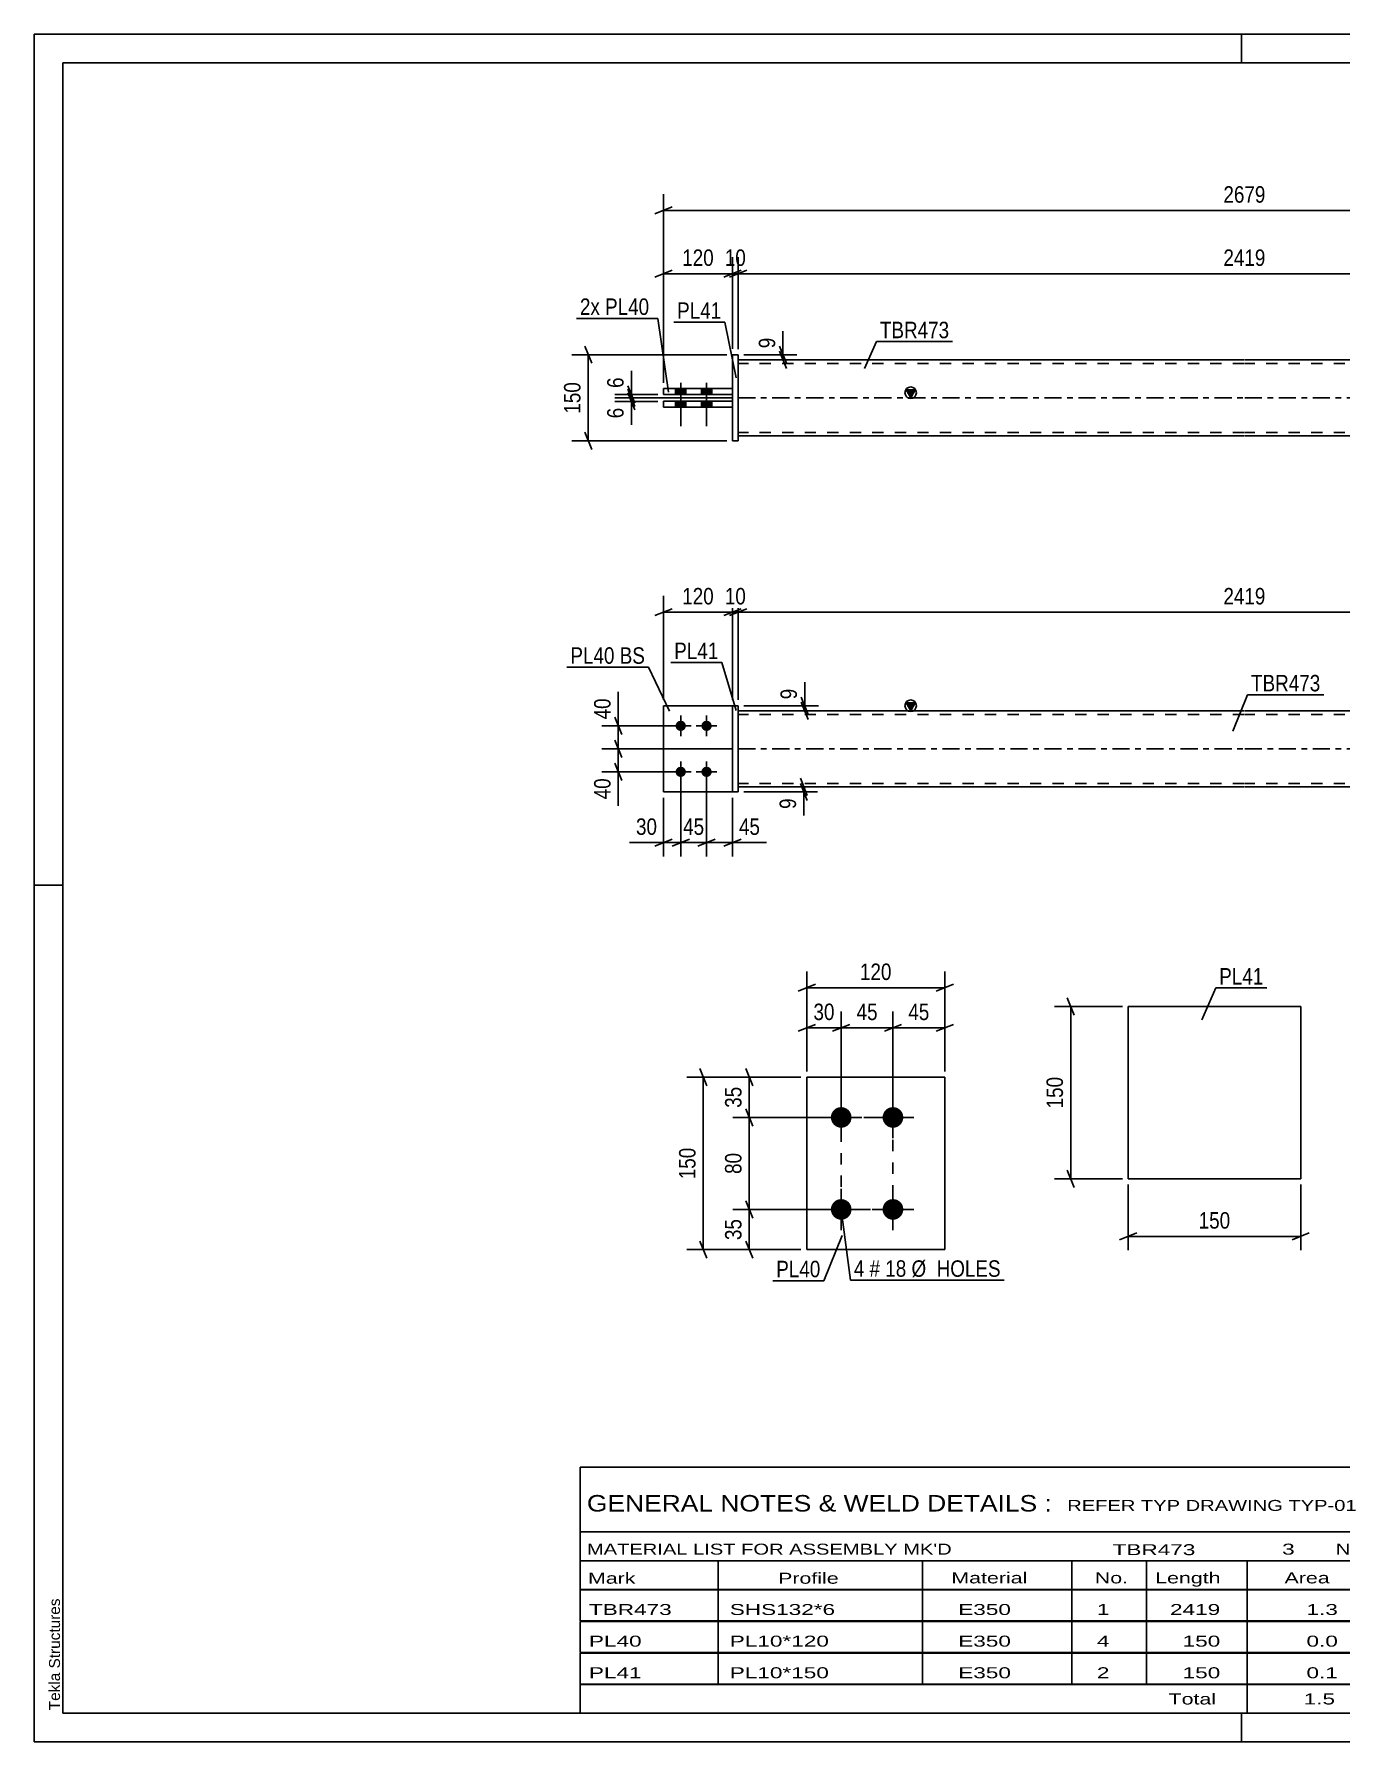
# Model space of a CAD drawing. Header units: millimetres. Extents: x 0 to 420, y 0 to 297.
# Drawn here: x 0 to 227.3, y 0 to 297 of the extents above; entities that cross this region are included whole.
import ezdxf

# ---------------------------------------------------------------- set-up
doc = ezdxf.new("R2010")
doc.units = ezdxf.units.MM
doc.linetypes.add('DXK_LINE_DOT2', pattern=[3.9198, 1.9599, -1.9599])
doc.linetypes.add('DXK_LINE_DOT3', pattern=[5.9187, 2.979, -0.9799, 0.9799, -0.9799])
doc.styles.add('Arial', font='ARIAL.TTF', dxfattribs={"height": 0.2})
doc.styles.add('Arial Narrow', font='ARIALN.TTF', dxfattribs={"height": 0.2})

# ---------------------------------------------------------------- blocks, each defined once
blk = doc.blocks.new('Unknown-582683699-1127')
at = {"color": 5, "linetype": 'Continuous'}
for p, q in [((420, 297), (0, 297)), ((0, 297), (0, 0)), ((0, 292), (0, 297)), ((210, 292), (210, 297)), ((415, 292), (5, 292)), ((5, 292), (5, 5)), ((5, 149), (0, 149)), ((0, 0), (0, 5)), ((5, 5), (415, 5)), ((210, 0), (210, 5)), ((0, 0), (420, 0))]:
    blk.add_line(p, q, dxfattribs=at)
at = {"color": 174, "linetype": 'Continuous', "style": 'Arial'}
blk.add_text('Tekla Structures', height=1.9102, rotation=90, dxfattribs=at).set_placement((4.5, 5.5))
blk = doc.blocks.new('Bolt-582683699-1424 - 1364')
at = {"linetype": 'Continuous'}
for points in [[(112.47, 175.8, -1), (112.47, 177.6, -1)], [(116.97, 175.8, -1), (116.97, 177.6, -1)], [(112.47, 167.8, -1), (112.47, 169.6, -1)], [(116.97, 167.8, -1), (116.97, 169.6, -1)]]:
    blk.add_hatch(color=1, dxfattribs=at).paths.add_polyline_path(points)
at = {"color": 1, "linetype": 'Continuous'}
for p, q in [((112.47, 174.9), (112.47, 178.5)), ((116.97, 174.9), (116.97, 178.5)), ((114.27, 176.7), (110.67, 176.7)), ((118.77, 176.7), (115.17, 176.7)), ((112.47, 166.9), (112.47, 170.5)), ((116.97, 166.9), (116.97, 170.5)), ((114.27, 168.7), (110.67, 168.7)), ((118.77, 168.7), (115.17, 168.7))]:
    blk.add_line(p, q, dxfattribs=at)
blk = doc.blocks.new('Part-582683699-1412 - 1364')
at = {"linetype": 'Continuous'}
blk.add_hatch(color=2, dxfattribs=at).paths.add_polyline_path([(152.47, 179.3), (151.67, 180.7), (153.27, 180.7)])
at = {"color": 2, "linetype": 'Continuous'}
for p, q in [((122.47, 179.3), (210.47, 179.3)), ((152.47, 179.3), (151.67, 180.7)), ((151.67, 180.7), (153.27, 180.7)), ((153.27, 180.7), (152.47, 179.3)), ((210.57, 179.3), (298.57, 179.3)), ((122.47, 166.1), (210.47, 166.1)), ((210.57, 166.1), (298.57, 166.1))]:
    blk.add_line(p, q, dxfattribs=at)
at = {"color": 7, "linetype": 'DXK_LINE_DOT2'}
for p, q in [((122.47, 166.1), (122.47, 179.3)), ((210.47, 178.7), (122.47, 178.7)), ((298.57, 178.7), (210.57, 178.7)), ((298.57, 166.1), (298.57, 179.3)), ((210.47, 166.7), (122.47, 166.7)), ((298.57, 166.7), (210.57, 166.7))]:
    blk.add_line(p, q, dxfattribs=at)
at = {"color": 7, "linetype": 'DXK_LINE_DOT3'}
for p, q in [((122.47, 172.7), (210.47, 172.7)), ((210.57, 172.7), (298.57, 172.7))]:
    blk.add_line(p, q, dxfattribs=at)
at = {"color": 2, "linetype": 'Continuous'}
blk.add_circle((152.47, 180.2), 1, dxfattribs=at)
blk = doc.blocks.new('Part-582683699-1440 - 1364')
at = {"color": 2, "linetype": 'Continuous'}
for p, q in [((122.47, 180.2), (121.47, 180.2)), ((121.47, 180.2), (121.47, 165.2)), ((122.47, 165.2), (122.47, 180.2)), ((122.47, 165.2), (121.47, 165.2))]:
    blk.add_line(p, q, dxfattribs=at)
blk = doc.blocks.new('Part-582683699-1445 - 1364')
at = {"color": 7, "linetype": 'DXK_LINE_DOT2'}
for p, q in [((121.47, 180.2), (109.47, 180.2)), ((109.47, 180.2), (109.47, 165.2)), ((121.47, 165.2), (121.47, 180.2)), ((109.47, 165.2), (121.47, 165.2))]:
    blk.add_line(p, q, dxfattribs=at)
blk = doc.blocks.new('Part-582683699-1450 - 1364')
at = {"color": 2, "linetype": 'Continuous'}
for p, q in [((121.47, 180.2), (109.47, 180.2)), ((109.47, 165.2), (109.47, 180.2)), ((121.47, 165.2), (109.47, 165.2))]:
    blk.add_line(p, q, dxfattribs=at)
at = {"color": 7, "linetype": 'DXK_LINE_DOT2'}
blk.add_line((121.47, 165.2), (121.47, 180.2), dxfattribs=at)
blk = doc.blocks.new('Bolt-582683699-1769 - 1765')
at = {"linetype": 'Continuous'}
for points in [[(111.57, 234.34), (113.37, 234.34), (113.37, 235.34), (111.57, 235.34)], [(111.57, 234.34), (113.37, 234.34), (113.37, 235.34), (111.57, 235.34)], [(116.07, 234.34), (117.87, 234.34), (117.87, 235.34), (116.07, 235.34)], [(116.07, 234.34), (117.87, 234.34), (117.87, 235.34), (116.07, 235.34)], [(111.57, 232.14), (113.37, 232.14), (113.37, 233.14), (111.57, 233.14)], [(111.57, 232.14), (113.37, 232.14), (113.37, 233.14), (111.57, 233.14)], [(116.07, 232.14), (117.87, 232.14), (117.87, 233.14), (116.07, 233.14)], [(116.07, 232.14), (117.87, 232.14), (117.87, 233.14), (116.07, 233.14)]]:
    blk.add_hatch(color=1, dxfattribs=at).paths.add_polyline_path(points)
at = {"color": 1, "linetype": 'Continuous'}
for p, q in [((111.57, 235.34), (111.57, 234.34)), ((111.57, 235.34), (111.57, 234.34)), ((112.47, 236.34), (112.47, 228.84)), ((112.47, 236.34), (112.47, 228.84)), ((113.37, 235.34), (113.37, 234.34)), ((113.37, 235.34), (113.37, 234.34)), ((116.07, 235.34), (116.07, 234.34)), ((116.07, 235.34), (116.07, 234.34)), ((116.97, 236.34), (116.97, 228.84)), ((116.97, 236.34), (116.97, 228.84)), ((117.87, 235.34), (117.87, 234.34)), ((117.87, 235.34), (117.87, 234.34)), ((111.57, 233.14), (111.57, 232.14)), ((111.57, 233.14), (111.57, 232.14)), ((113.37, 233.14), (113.37, 232.14)), ((113.37, 233.14), (113.37, 232.14)), ((116.07, 233.14), (116.07, 232.14)), ((116.07, 233.14), (116.07, 232.14)), ((117.87, 233.14), (117.87, 232.14)), ((117.87, 233.14), (117.87, 232.14))]:
    blk.add_line(p, q, dxfattribs=at)
blk = doc.blocks.new('Part-582683699-1771 - 1765')
at = {"color": 2, "linetype": 'Continuous'}
for p, q in [((122.47, 241.25), (121.47, 241.25)), ((121.47, 226.25), (121.47, 241.25)), ((122.47, 226.25), (122.47, 241.25)), ((122.47, 226.25), (121.47, 226.25))]:
    blk.add_line(p, q, dxfattribs=at)
blk = doc.blocks.new('Part-582683699-1776 - 1765')
at = {"color": 2, "linetype": 'Continuous'}
for p, q in [((109.47, 235.35), (121.47, 235.35)), ((109.47, 234.35), (109.47, 235.35)), ((121.47, 235.35), (121.47, 234.35)), ((121.47, 234.35), (109.47, 234.35))]:
    blk.add_line(p, q, dxfattribs=at)
blk = doc.blocks.new('Part-582683699-1781 - 1765')
at = {"color": 2, "linetype": 'Continuous'}
for p, q in [((109.47, 232.15), (109.47, 233.15)), ((109.47, 233.15), (121.47, 233.15)), ((121.47, 232.15), (109.47, 232.15)), ((121.47, 233.15), (121.47, 232.15))]:
    blk.add_line(p, q, dxfattribs=at)
blk = doc.blocks.new('Part-582683699-1811 - 1765')
at = {"linetype": 'Continuous'}
blk.add_hatch(color=2, dxfattribs=at).paths.add_polyline_path([(152.47, 233.74), (151.67, 235.14), (153.27, 235.14)])
at = {"color": 2, "linetype": 'Continuous'}
for p, q in [((122.47, 240.34), (210.47, 240.34)), ((210.57, 240.34), (298.57, 240.34)), ((152.47, 233.74), (151.67, 235.14)), ((151.67, 235.14), (153.27, 235.14)), ((153.27, 235.14), (152.47, 233.74)), ((122.47, 227.14), (210.47, 227.14)), ((210.57, 227.14), (298.57, 227.14))]:
    blk.add_line(p, q, dxfattribs=at)
at = {"color": 7, "linetype": 'DXK_LINE_DOT2'}
for p, q in [((122.47, 227.14), (122.47, 240.34)), ((210.47, 239.74), (122.47, 239.74)), ((298.57, 239.74), (210.57, 239.74)), ((298.57, 240.34), (298.57, 227.14)), ((210.47, 227.74), (122.47, 227.74)), ((298.57, 227.74), (210.57, 227.74))]:
    blk.add_line(p, q, dxfattribs=at)
at = {"color": 7, "linetype": 'DXK_LINE_DOT3'}
for p, q in [((122.47, 233.74), (210.47, 233.74)), ((210.57, 233.74), (298.57, 233.74))]:
    blk.add_line(p, q, dxfattribs=at)
at = {"color": 2, "linetype": 'Continuous'}
blk.add_circle((152.47, 234.64), 1, dxfattribs=at)
blk = doc.blocks.new('Bolt-582683699-2117 - 2049')
at = {"linetype": 'Continuous'}
for points in [[(140.39, 106.8, -1), (140.39, 110.4, -1)], [(149.39, 106.8, -1), (149.39, 110.4, -1)], [(140.39, 90.8, -1), (140.39, 94.4, -1)], [(149.39, 90.8, -1), (149.39, 94.4, -1)]]:
    blk.add_hatch(color=1, dxfattribs=at).paths.add_polyline_path(points)
at = {"color": 1, "linetype": 'Continuous'}
for p, q in [((140.39, 105), (140.39, 112.2)), ((149.39, 105), (149.39, 112.2)), ((143.99, 108.6), (136.79, 108.6)), ((152.99, 108.6), (145.79, 108.6)), ((140.39, 89), (140.39, 96.2)), ((149.39, 89), (149.39, 96.2)), ((143.99, 92.6), (136.79, 92.6)), ((152.99, 92.6), (145.79, 92.6))]:
    blk.add_line(p, q, dxfattribs=at)
blk = doc.blocks.new('Part-582683699-2056 - 2049')
at = {"color": 2, "linetype": 'Continuous'}
for p, q in [((158.39, 115.6), (134.39, 115.6)), ((134.39, 115.6), (134.39, 85.6)), ((158.39, 85.6), (158.39, 115.6)), ((134.39, 85.6), (158.39, 85.6))]:
    blk.add_line(p, q, dxfattribs=at)
blk = doc.blocks.new('Part-582683699-2258 - 2252')
at = {"color": 2, "linetype": 'Continuous'}
for p, q in [((190.31, 127.91), (190.31, 97.91)), ((190.31, 127.91), (220.31, 127.91)), ((220.31, 127.91), (220.31, 97.91)), ((190.31, 97.91), (220.31, 97.91))]:
    blk.add_line(p, q, dxfattribs=at)
blk = doc.blocks.new('Rectangle-582683699-2237 - 2049')
at = {"color": 1, "linetype": 'DXK_LINE_DOT2'}
blk.add_lwpolyline([(140.39, 108.6), (149.39, 108.6), (149.39, 92.59), (140.39, 92.59), (140.39, 108.6)], close=True, dxfattribs=at)
blk = doc.blocks.new('StraightDimension-582683699-1621 - 1364')
at = {"color": 7, "linetype": 'Continuous'}
for p, q in [((112.47, 167.7), (112.47, 153.99)), ((116.97, 167.7), (116.97, 153.99)), ((110.97, 155.79), (113.97, 156.99)), ((112.47, 156.39), (116.97, 156.39)), ((118.47, 156.99), (115.47, 155.79))]:
    blk.add_line(p, q, dxfattribs=at)
at = {"color": 0}
blk.add_wipeout([(117.15, 157.14), (117.15, 161.34), (112.29, 161.34), (112.29, 157.14)], dxfattribs=at)
at = {"color": 3, "style": 'Arial Narrow'}
blk.add_text('45', height=2.863, dxfattribs=at).set_placement((112.89, 157.74))
blk = doc.blocks.new('StraightDimension-582683699-1692 - 1364')
at = {"color": 7, "linetype": 'Continuous'}
for p, q in [((122.47, 181.2), (122.47, 199.32)), ((298.57, 181.2), (298.57, 199.32)), ((123.97, 197.07), (120.97, 195.87)), ((122.47, 196.47), (298.57, 196.47)), ((297.07, 195.87), (300.07, 197.07))]:
    blk.add_line(p, q, dxfattribs=at)
at = {"color": 0}
blk.add_wipeout([(214.78, 197.22), (214.78, 201.42), (206.27, 201.42), (206.27, 197.22)], dxfattribs=at)
at = {"color": 3, "style": 'Arial Narrow'}
blk.add_text('2419', height=2.863, dxfattribs=at).set_placement((206.87, 197.82))
blk = doc.blocks.new('StraightDimension-582683699-1628 - 1364')
at = {"color": 7, "linetype": 'Continuous'}
for p, q in [((112.47, 167.7), (112.47, 153.99)), ((109.47, 164.2), (109.47, 153.99)), ((107.97, 155.79), (110.97, 156.99)), ((109.47, 156.39), (112.47, 156.39)), ((113.97, 156.99), (110.97, 155.79))]:
    blk.add_line(p, q, dxfattribs=at)
at = {"color": 0}
blk.add_wipeout([(108.95, 157.14), (108.95, 161.34), (104.09, 161.34), (104.09, 157.14)], dxfattribs=at)
at = {"color": 7, "linetype": 'Continuous'}
blk.add_line((109.47, 156.39), (103.57, 156.39), dxfattribs=at)
blk.add_line((109.47, 156.39), (103.57, 156.39), dxfattribs=at)
at = {"color": 3, "style": 'Arial Narrow'}
blk.add_text('30', height=2.863, dxfattribs=at).set_placement((104.69, 157.74))
blk = doc.blocks.new('StraightDimension-582683699-1715 - 1364')
at = {"color": 7, "linetype": 'Continuous'}
for p, q in [((109.47, 181.2), (109.47, 199.32)), ((121.47, 181.2), (121.47, 199.32)), ((107.97, 195.87), (110.97, 197.07)), ((109.47, 196.47), (121.47, 196.47)), ((122.97, 197.07), (119.97, 195.87))]:
    blk.add_line(p, q, dxfattribs=at)
at = {"color": 0}
blk.add_wipeout([(118.81, 197.22), (118.81, 201.42), (112.13, 201.42), (112.13, 197.22)], dxfattribs=at)
at = {"color": 3, "style": 'Arial Narrow'}
blk.add_text('120', height=2.863, dxfattribs=at).set_placement((112.73, 197.82))
blk = doc.blocks.new('StraightDimension-582683699-1566 - 1364')
at = {"color": 7, "linetype": 'Continuous'}
for p, q in [((111.47, 176.7), (98.76, 176.7)), ((101.01, 178.2), (102.21, 175.2)), ((101.61, 172.7), (101.61, 176.7)), ((121.47, 172.7), (98.76, 172.7)), ((102.21, 171.2), (101.01, 174.2))]:
    blk.add_line(p, q, dxfattribs=at)
at = {"color": 0}
blk.add_wipeout([(100.86, 182.08), (96.66, 182.08), (96.66, 177.22), (100.86, 177.22)], dxfattribs=at)
at = {"color": 7, "linetype": 'Continuous'}
blk.add_line((101.61, 176.7), (101.61, 182.6), dxfattribs=at)
blk.add_line((101.61, 176.7), (101.61, 182.6), dxfattribs=at)
at = {"color": 3, "style": 'Arial Narrow'}
blk.add_text('40', height=2.863, rotation=90.0002, dxfattribs=at).set_placement((100.26, 177.82))
blk = doc.blocks.new('StraightDimension-582683699-1579 - 1364')
at = {"color": 7, "linetype": 'Continuous'}
for p, q in [((121.47, 172.7), (98.76, 172.7)), ((101.01, 174.2), (102.21, 171.2)), ((101.61, 168.7), (101.61, 172.7)), ((102.21, 167.2), (101.01, 170.2)), ((111.47, 168.7), (98.76, 168.7))]:
    blk.add_line(p, q, dxfattribs=at)
at = {"color": 0}
blk.add_wipeout([(100.86, 168.17), (96.66, 168.17), (96.66, 163.32), (100.86, 163.32)], dxfattribs=at)
at = {"color": 7, "linetype": 'Continuous'}
blk.add_line((101.61, 168.7), (101.61, 162.79), dxfattribs=at)
blk.add_line((101.61, 168.7), (101.61, 162.79), dxfattribs=at)
at = {"color": 3, "style": 'Arial Narrow'}
blk.add_text('40', height=2.863, rotation=90.0002, dxfattribs=at).set_placement((100.26, 163.92))
blk = doc.blocks.new('StraightDimension-582683699-1593 - 1364')
at = {"color": 7, "linetype": 'Continuous'}
for p, q in [((133.43, 181.7), (134.63, 178.7)), ((123.47, 180.2), (136.43, 180.2)), ((123.47, 179.3), (136.43, 179.3)), ((134.63, 177.8), (133.43, 180.8)), ((134.03, 179.3), (134.03, 180.2))]:
    blk.add_line(p, q, dxfattribs=at)
at = {"color": 0}
blk.add_wipeout([(133.28, 183.75), (129.08, 183.75), (129.08, 180.72), (133.28, 180.72)], dxfattribs=at)
at = {"color": 7, "linetype": 'Continuous'}
blk.add_line((134.03, 180.2), (134.03, 184.28), dxfattribs=at)
blk.add_line((134.03, 180.2), (134.03, 184.28), dxfattribs=at)
at = {"color": 3, "style": 'Arial Narrow'}
blk.add_text('9', height=2.86, rotation=90.0002, dxfattribs=at).set_placement((132.68, 181.32))
blk = doc.blocks.new('StraightDimension-582683699-1602 - 1364')
at = {"color": 7, "linetype": 'Continuous'}
for p, q in [((133.28, 167.6), (134.48, 164.6)), ((134.48, 163.7), (133.28, 166.7)), ((123.47, 166.1), (136.28, 166.1)), ((123.47, 165.2), (136.28, 165.2)), ((133.88, 165.2), (133.88, 166.1))]:
    blk.add_line(p, q, dxfattribs=at)
at = {"color": 0}
blk.add_wipeout([(133.13, 164.67), (128.93, 164.67), (128.93, 161.65), (133.13, 161.65)], dxfattribs=at)
at = {"color": 7, "linetype": 'Continuous'}
blk.add_line((133.88, 165.2), (133.88, 161.12), dxfattribs=at)
blk.add_line((133.88, 165.2), (133.88, 161.12), dxfattribs=at)
at = {"color": 3, "style": 'Arial Narrow'}
blk.add_text('9', height=2.86, rotation=90.0002, dxfattribs=at).set_placement((132.53, 162.25))
blk = doc.blocks.new('StraightDimension-582683699-1611 - 1364')
at = {"color": 7, "linetype": 'Continuous'}
for p, q in [((116.97, 167.7), (116.97, 153.99)), ((121.47, 164.2), (121.47, 153.99)), ((115.47, 155.79), (118.47, 156.99)), ((116.97, 156.39), (121.47, 156.39)), ((122.97, 156.99), (119.97, 155.79))]:
    blk.add_line(p, q, dxfattribs=at)
at = {"color": 0}
blk.add_wipeout([(126.85, 157.14), (126.85, 161.34), (122, 161.34), (122, 157.14)], dxfattribs=at)
at = {"color": 7, "linetype": 'Continuous'}
blk.add_line((121.47, 156.39), (127.38, 156.39), dxfattribs=at)
blk.add_line((121.47, 156.39), (127.38, 156.39), dxfattribs=at)
at = {"color": 3, "style": 'Arial Narrow'}
blk.add_text('45', height=2.863, dxfattribs=at).set_placement((122.6, 157.74))
blk = doc.blocks.new('StraightDimension-582683699-1701 - 1364')
at = {"color": 7, "linetype": 'Continuous'}
for p, q in [((121.47, 181.2), (121.47, 199.32)), ((122.47, 181.2), (122.47, 199.32)), ((119.97, 195.87), (122.97, 197.07)), ((123.97, 197.07), (120.97, 195.87)), ((121.47, 196.47), (122.47, 196.47))]:
    blk.add_line(p, q, dxfattribs=at)
at = {"color": 0}
blk.add_wipeout([(124.4, 197.22), (124.4, 201.42), (119.54, 201.42), (119.54, 197.22)], dxfattribs=at)
at = {"color": 3, "style": 'Arial Narrow'}
blk.add_text('10', height=2.863, dxfattribs=at).set_placement((120.14, 197.82))
blk = doc.blocks.new('StraightDimension-582683699-1814 - 1765')
at = {"color": 7, "linetype": 'Continuous'}
for p, q in [((109.47, 236.34), (109.47, 269.19)), ((311.57, 236.34), (311.57, 269.19)), ((110.97, 266.94), (107.97, 265.74)), ((109.47, 266.34), (311.57, 266.34)), ((310.07, 265.74), (313.07, 266.94))]:
    blk.add_line(p, q, dxfattribs=at)
at = {"color": 0}
blk.add_wipeout([(214.78, 267.09), (214.78, 271.29), (206.27, 271.29), (206.27, 267.09)], dxfattribs=at)
at = {"color": 3, "style": 'Arial Narrow'}
blk.add_text('2679', height=2.863, dxfattribs=at).set_placement((206.87, 267.69))
blk = doc.blocks.new('StraightDimension-582683699-1825 - 1765')
at = {"color": 7, "linetype": 'Continuous'}
for p, q in [((119.97, 254.74), (122.97, 255.94)), ((123.97, 255.94), (120.97, 254.74)), ((121.47, 242.25), (121.47, 258.19)), ((122.47, 242.25), (122.47, 258.19)), ((121.47, 255.34), (122.47, 255.34))]:
    blk.add_line(p, q, dxfattribs=at)
at = {"color": 0}
blk.add_wipeout([(124.4, 256.09), (124.4, 260.29), (119.54, 260.29), (119.54, 256.09)], dxfattribs=at)
at = {"color": 3, "style": 'Arial Narrow'}
blk.add_text('10', height=2.863, dxfattribs=at).set_placement((120.14, 256.69))
blk = doc.blocks.new('StraightDimension-582683699-1835 - 1765')
at = {"color": 7, "linetype": 'Continuous'}
for p, q in [((107.97, 254.74), (110.97, 255.94)), ((109.47, 236.34), (109.47, 258.19)), ((122.97, 255.94), (119.97, 254.74)), ((121.47, 242.25), (121.47, 258.19)), ((109.47, 255.34), (121.47, 255.34))]:
    blk.add_line(p, q, dxfattribs=at)
at = {"color": 0}
blk.add_wipeout([(118.81, 256.09), (118.81, 260.29), (112.13, 260.29), (112.13, 256.09)], dxfattribs=at)
at = {"color": 3, "style": 'Arial Narrow'}
blk.add_text('120', height=2.863, dxfattribs=at).set_placement((112.73, 256.69))
blk = doc.blocks.new('StraightDimension-582683699-1845 - 1765')
at = {"color": 7, "linetype": 'Continuous'}
for p, q in [((123.97, 255.94), (120.97, 254.74)), ((122.47, 242.24), (122.47, 258.19)), ((297.07, 254.74), (300.07, 255.94)), ((298.57, 242.24), (298.57, 258.19)), ((122.47, 255.34), (298.57, 255.34))]:
    blk.add_line(p, q, dxfattribs=at)
at = {"color": 0}
blk.add_wipeout([(214.78, 256.09), (214.78, 260.29), (206.27, 260.29), (206.27, 256.09)], dxfattribs=at)
at = {"color": 3, "style": 'Arial Narrow'}
blk.add_text('2419', height=2.863, dxfattribs=at).set_placement((206.87, 256.69))
blk = doc.blocks.new('StraightDimension-582683699-1876 - 1765')
at = {"color": 7, "linetype": 'Continuous'}
for p, q in [((120.47, 241.25), (93.53, 241.25)), ((96.98, 239.75), (95.78, 242.75)), ((96.38, 226.25), (96.38, 241.25)), ((120.47, 226.25), (93.53, 226.25)), ((95.78, 227.75), (96.98, 224.75))]:
    blk.add_line(p, q, dxfattribs=at)
at = {"color": 0}
blk.add_wipeout([(95.63, 237.09), (91.43, 237.09), (91.43, 230.4), (95.63, 230.4)], dxfattribs=at)
at = {"color": 3, "style": 'Arial Narrow'}
blk.add_text('150', height=2.863, rotation=90.0002, dxfattribs=at).set_placement((95.03, 231))
blk = doc.blocks.new('StraightDimension-582683699-1887 - 1765')
at = {"color": 7, "linetype": 'Continuous'}
for p, q in [((123.47, 241.25), (132.65, 241.25)), ((129.65, 242.75), (130.85, 239.75)), ((130.85, 238.84), (129.65, 241.84)), ((130.25, 240.34), (130.25, 241.25)), ((123.47, 240.34), (132.65, 240.34))]:
    blk.add_line(p, q, dxfattribs=at)
at = {"color": 0}
blk.add_wipeout([(129.5, 244.8), (125.3, 244.8), (125.3, 241.77), (129.5, 241.77)], dxfattribs=at)
at = {"color": 7, "linetype": 'Continuous'}
blk.add_line((130.25, 241.25), (130.25, 245.32), dxfattribs=at)
blk.add_line((130.25, 241.25), (130.25, 245.32), dxfattribs=at)
at = {"color": 3, "style": 'Arial Narrow'}
blk.add_text('9', height=2.86, rotation=90.0002, dxfattribs=at).set_placement((128.9, 242.37))
blk = doc.blocks.new('StraightDimension-582683699-1898 - 1765')
at = {"color": 7, "linetype": 'Continuous'}
for p, q in [((103.28, 235.84), (104.48, 232.84)), ((104.48, 232.24), (103.28, 235.24)), ((108.47, 234.34), (101.03, 234.34)), ((121.47, 233.74), (101.03, 233.74)), ((103.88, 233.74), (103.88, 234.34))]:
    blk.add_line(p, q, dxfattribs=at)
at = {"color": 0}
blk.add_wipeout([(103.13, 237.9), (98.93, 237.9), (98.93, 234.87), (103.13, 234.87)], dxfattribs=at)
at = {"color": 7, "linetype": 'Continuous'}
blk.add_line((103.88, 234.34), (103.88, 238.42), dxfattribs=at)
blk.add_line((103.88, 234.34), (103.88, 238.42), dxfattribs=at)
at = {"color": 3, "style": 'Arial Narrow'}
blk.add_text('6', height=2.86, rotation=90.0002, dxfattribs=at).set_placement((102.53, 235.47))
blk = doc.blocks.new('StraightDimension-582683699-1914 - 1765')
at = {"color": 7, "linetype": 'Continuous'}
for p, q in [((103.28, 235.24), (104.48, 232.24)), ((104.48, 231.64), (103.28, 234.64)), ((121.47, 233.74), (101.03, 233.74)), ((108.47, 233.14), (101.03, 233.14)), ((103.88, 233.14), (103.88, 233.74))]:
    blk.add_line(p, q, dxfattribs=at)
at = {"color": 0}
blk.add_wipeout([(103.13, 232.62), (98.93, 232.62), (98.93, 229.59), (103.13, 229.59)], dxfattribs=at)
at = {"color": 7, "linetype": 'Continuous'}
blk.add_line((103.88, 233.14), (103.88, 229.07), dxfattribs=at)
blk.add_line((103.88, 233.14), (103.88, 229.07), dxfattribs=at)
at = {"color": 3, "style": 'Arial Narrow'}
blk.add_text('6', height=2.86, rotation=90.0002, dxfattribs=at).set_placement((102.53, 230.19))
blk = doc.blocks.new('StraightDimension-582683699-2184 - 2049')
at = {"color": 7, "linetype": 'Continuous'}
for p, q in [((147.89, 123.58), (150.89, 124.78)), ((149.39, 109.6), (149.39, 127.03)), ((159.89, 124.78), (156.89, 123.58)), ((158.39, 116.6), (158.39, 127.03)), ((149.39, 124.18), (158.39, 124.18))]:
    blk.add_line(p, q, dxfattribs=at)
at = {"color": 0}
blk.add_wipeout([(156.32, 124.93), (156.32, 129.13), (151.46, 129.13), (151.46, 124.93)], dxfattribs=at)
at = {"color": 3, "style": 'Arial Narrow'}
blk.add_text('45', height=2.863, dxfattribs=at).set_placement((152.06, 125.53))
blk = doc.blocks.new('StraightDimension-582683699-2137 - 2049')
at = {"color": 7, "linetype": 'Continuous'}
for p, q in [((124.99, 107.1), (123.79, 110.1)), ((139.39, 108.6), (121.54, 108.6)), ((124.39, 92.59), (124.39, 108.6)), ((139.39, 92.59), (121.54, 92.59)), ((123.79, 94.09), (124.99, 91.09))]:
    blk.add_line(p, q, dxfattribs=at)
at = {"color": 0}
blk.add_wipeout([(123.64, 103.02), (119.44, 103.02), (119.44, 98.17), (123.64, 98.17)], dxfattribs=at)
at = {"color": 3, "style": 'Arial Narrow'}
blk.add_text('80', height=2.863, rotation=90.0002, dxfattribs=at).set_placement((123.04, 98.77))
blk = doc.blocks.new('StraightDimension-582683699-2121 - 2049')
at = {"color": 7, "linetype": 'Continuous'}
for p, q in [((123.79, 117.1), (124.99, 114.1)), ((133.39, 115.6), (121.54, 115.6)), ((124.39, 108.6), (124.39, 115.6)), ((124.99, 107.1), (123.79, 110.1)), ((139.39, 108.6), (121.54, 108.6))]:
    blk.add_line(p, q, dxfattribs=at)
at = {"color": 0}
blk.add_wipeout([(123.64, 114.52), (119.44, 114.52), (119.44, 109.67), (123.64, 109.67)], dxfattribs=at)
at = {"color": 3, "style": 'Arial Narrow'}
blk.add_text('35', height=2.863, rotation=90.0002, dxfattribs=at).set_placement((123.04, 110.27))
blk = doc.blocks.new('StraightDimension-582683699-2150 - 2049')
at = {"color": 7, "linetype": 'Continuous'}
for p, q in [((139.39, 92.59), (121.54, 92.59)), ((123.79, 94.09), (124.99, 91.09)), ((124.39, 85.6), (124.39, 92.59)), ((124.99, 84.1), (123.79, 87.1)), ((133.39, 85.6), (121.54, 85.6))]:
    blk.add_line(p, q, dxfattribs=at)
at = {"color": 0}
blk.add_wipeout([(123.64, 91.52), (119.44, 91.52), (119.44, 86.67), (123.64, 86.67)], dxfattribs=at)
at = {"color": 3, "style": 'Arial Narrow'}
blk.add_text('35', height=2.863, rotation=90.0002, dxfattribs=at).set_placement((123.04, 87.27))
blk = doc.blocks.new('StraightDimension-582683699-2167 - 2049')
at = {"color": 7, "linetype": 'Continuous'}
for p, q in [((116.99, 114.1), (115.79, 117.1)), ((133.39, 115.6), (113.54, 115.6)), ((116.39, 85.6), (116.39, 115.6)), ((115.79, 87.1), (116.99, 84.1)), ((133.39, 85.6), (113.54, 85.6))]:
    blk.add_line(p, q, dxfattribs=at)
at = {"color": 0}
blk.add_wipeout([(115.64, 103.94), (111.44, 103.94), (111.44, 97.25), (115.64, 97.25)], dxfattribs=at)
at = {"color": 3, "style": 'Arial Narrow'}
blk.add_text('150', height=2.863, rotation=90.0002, dxfattribs=at).set_placement((115.04, 97.85))
blk = doc.blocks.new('StraightDimension-582683699-2197 - 2049')
at = {"color": 7, "linetype": 'Continuous'}
for p, q in [((138.89, 123.58), (141.89, 124.78)), ((140.39, 109.6), (140.39, 127.03)), ((150.89, 124.78), (147.89, 123.58)), ((149.39, 109.6), (149.39, 127.03)), ((140.39, 124.18), (149.39, 124.18))]:
    blk.add_line(p, q, dxfattribs=at)
at = {"color": 0}
blk.add_wipeout([(147.32, 124.93), (147.32, 129.13), (142.46, 129.13), (142.46, 124.93)], dxfattribs=at)
at = {"color": 3, "style": 'Arial Narrow'}
blk.add_text('45', height=2.863, dxfattribs=at).set_placement((143.06, 125.53))
blk = doc.blocks.new('StraightDimension-582683699-2207 - 2049')
at = {"color": 7, "linetype": 'Continuous'}
for p, q in [((132.89, 123.58), (135.89, 124.78)), ((134.39, 116.6), (134.39, 127.03)), ((141.89, 124.78), (138.89, 123.58)), ((140.39, 109.6), (140.39, 127.03)), ((134.39, 124.18), (140.39, 124.18))]:
    blk.add_line(p, q, dxfattribs=at)
at = {"color": 0}
blk.add_wipeout([(139.82, 124.93), (139.82, 129.13), (134.96, 129.13), (134.96, 124.93)], dxfattribs=at)
at = {"color": 3, "style": 'Arial Narrow'}
blk.add_text('30', height=2.863, dxfattribs=at).set_placement((135.56, 125.53))
blk = doc.blocks.new('StraightDimension-582683699-2221 - 2049')
at = {"color": 7, "linetype": 'Continuous'}
for p, q in [((134.39, 116.6), (134.39, 134)), ((158.39, 116.6), (158.39, 134)), ((135.89, 131.75), (132.89, 130.55)), ((134.39, 131.15), (158.39, 131.15)), ((156.89, 130.55), (159.89, 131.75))]:
    blk.add_line(p, q, dxfattribs=at)
at = {"color": 0}
blk.add_wipeout([(149.73, 131.9), (149.73, 136.1), (143.05, 136.1), (143.05, 131.9)], dxfattribs=at)
at = {"color": 3, "style": 'Arial Narrow'}
blk.add_text('120', height=2.863, dxfattribs=at).set_placement((143.65, 132.5))
blk = doc.blocks.new('StraightDimension-582683699-2260 - 2252')
at = {"color": 7, "linetype": 'Continuous'}
for p, q in [((190.31, 96.91), (190.31, 85.51)), ((220.31, 96.91), (220.31, 85.51)), ((191.81, 88.51), (188.81, 87.31)), ((190.31, 87.91), (220.31, 87.91)), ((218.81, 87.31), (221.81, 88.51))]:
    blk.add_line(p, q, dxfattribs=at)
at = {"color": 0}
blk.add_wipeout([(208.65, 88.66), (208.65, 92.86), (201.97, 92.86), (201.97, 88.66)], dxfattribs=at)
at = {"color": 3, "style": 'Arial Narrow'}
blk.add_text('150', height=2.863, dxfattribs=at).set_placement((202.57, 89.26))
blk = doc.blocks.new('StraightDimension-582683699-2265 - 2252')
at = {"color": 7, "linetype": 'Continuous'}
for p, q in [((189.31, 127.91), (177.46, 127.91)), ((180.91, 126.41), (179.71, 129.41)), ((180.31, 97.91), (180.31, 127.91)), ((179.71, 99.41), (180.91, 96.41)), ((189.31, 97.91), (177.46, 97.91))]:
    blk.add_line(p, q, dxfattribs=at)
at = {"color": 0}
blk.add_wipeout([(179.56, 116.25), (175.36, 116.25), (175.36, 109.57), (179.56, 109.57)], dxfattribs=at)
at = {"color": 3, "style": 'Arial Narrow'}
blk.add_text('150', height=2.863, rotation=90.0002, dxfattribs=at).set_placement((178.96, 110.17))
blk = doc.blocks.new('Unknown-582683699-4034')
at = {"color": 7, "linetype": 'Continuous'}
for p, q in [((95, 47.75), (255, 47.75)), ((95, 36.5), (95, 47.75)), ((255, 47.75), (255, 36.5)), ((95, 36.5), (255, 36.5)), ((95, 36.5), (95, 31.5)), ((255, 36.5), (255, 31.5)), ((95, 31.5), (255, 31.5)), ((95, 31.5), (95, 26.5)), ((119, 31.5), (119, 26.5)), ((154.5, 31.5), (154.5, 26.5)), ((180.5, 31.5), (180.5, 26.5)), ((193.5, 31.5), (193.5, 26.5)), ((211, 31.5), (211, 26.5)), ((233, 31.5), (233, 26.5)), ((255, 31.5), (255, 26.5)), ((95, 26.5), (255, 26.5)), ((95, 26.45), (95, 21.05)), ((95, 26.45), (255, 26.45)), ((119, 26.5), (119, 21)), ((154.5, 26.5), (154.5, 21)), ((180.5, 26.5), (180.5, 21)), ((193.5, 26.5), (193.5, 21)), ((211, 26.5), (211, 21)), ((233, 26.5), (233, 21)), ((255, 26.45), (255, 21.05)), ((95, 21.05), (255, 21.05)), ((95, 20.95), (95, 15.55)), ((95, 20.95), (255, 20.95)), ((119, 21), (119, 15.5)), ((154.5, 21), (154.5, 15.5)), ((180.5, 21), (180.5, 15.5)), ((193.5, 21), (193.5, 15.5)), ((211, 21), (211, 15.5)), ((233, 21), (233, 15.5)), ((255, 20.95), (255, 15.55)), ((95, 15.55), (255, 15.55)), ((95, 15.45), (95, 10.05)), ((95, 15.45), (255, 15.45)), ((119, 15.5), (119, 10)), ((154.5, 15.5), (154.5, 10)), ((180.5, 15.5), (180.5, 10)), ((193.5, 15.5), (193.5, 10)), ((211, 15.5), (211, 10)), ((233, 15.5), (233, 10)), ((255, 15.45), (255, 10.05)), ((95, 10.05), (255, 10.05)), ((95, 10), (255, 10)), ((95, 10), (95, 5)), ((211, 10), (211, 5)), ((233, 10), (233, 5)), ((255, 10), (255, 5)), ((95, 5), (255, 5))]:
    blk.add_line(p, q, dxfattribs=at)
at = {"color": 7, "style": 'Arial Narrow'}
for s, height, width, p in [('GENERAL NOTES & WELD DETAILS :', 2.8633, 1.4, (96.15, 40.06)), ('REFER TYP DRAWING TYP-01', 1.9089, 1.6, (179.7, 40.16)), ("MATERIAL LIST FOR ASSEMBLY MK'D", 1.9089, 1.6, (96.15, 32.56)), ('TBR473', 1.909, 1.794707, (187.59, 32.47)), ('3', 1.91, 1.794707, (217.08, 32.56)), ('No. Required', 1.9089, 1.6, (226.41, 32.56)), ('Mark', 1.909, 1.7, (96.34, 27.5)), ('Profile', 1.909, 1.7, (129.41, 27.5)), ('Material', 1.909, 1.7, (159.54, 27.56)), ('No.', 1.909, 1.7, (184.5, 27.56)), ('Length', 1.909, 1.7, (195, 27.56)), ('Area', 1.909, 1.7, (217.5, 27.56)), ('Weight', 1.909, 1.7, (237, 27.56))]:
    blk.add_text(s, height=height, dxfattribs=dict(at, width=width)).set_placement(p)
at = {"color": 7, "linetype": 'Continuous', "style": 'Arial Narrow'}
for s, height, width, p in [('TBR473', 1.909, 1.794707, (96.5, 22.06)), ('SHS132*6', 1.909, 1.794707, (121, 22.06)), ('E350', 1.909, 1.794707, (160.74, 22.06)), ('1', 1.91, 1.794707, (184.86, 22.06)), ('2419', 1.909, 1.794707, (197.58, 22.06)), ('1.3', 1.909, 1.794707, (221.32, 22.06)), ('57.4', 1.909, 1.794707, (240.14, 22.06)), ('PL40', 1.909, 1.794707, (96.5, 16.56)), ('PL10*120', 1.909, 1.794707, (121, 16.56)), ('E350', 1.909, 1.794707, (160.74, 16.56)), ('4', 1.91, 1.794707, (184.86, 16.56)), ('150', 1.909, 1.794707, (199.77, 16.56)), ('0.0', 1.909, 1.794707, (221.32, 16.56)), ('5.7', 1.909, 1.794707, (242.33, 16.56)), ('PL41', 1.909, 1.794707, (96.5, 11.06)), ('PL10*150', 1.909, 1.794707, (121, 11.06)), ('E350', 1.909, 1.794707, (160.74, 11.06)), ('2', 1.91, 1.794707, (184.86, 11.06)), ('150', 1.909, 1.794707, (199.77, 11.06)), ('0.1', 1.909, 1.794707, (221.32, 11.06)), ('3.5', 1.909, 1.794707, (242.33, 11.06)), ('Total', 1.909, 1.7, (197.33, 6.5)), ('1.5', 1.909, 1.794707, (220.83, 6.5)), ('66.6', 1.909, 1.794707, (240.14, 6.5))]:
    blk.add_text(s, height=height, dxfattribs=dict(at, width=width)).set_placement(p)
blk = doc.blocks.new('Mark-582683699-1408 - 1364')
at = {"color": 0}
blk.add_wipeout([(223.74, 182.7), (223.74, 185.7), (211.68, 185.7), (211.68, 182.7)], dxfattribs=at)
blk.add_wipeout([(223.74, 182.7), (223.74, 185.7), (211.68, 185.7), (211.68, 182.7)], dxfattribs=at)
at = {"color": 30, "linetype": 'Continuous'}
for p, q in [((208.48, 175.75), (211.08, 182.1)), ((211.08, 182.1), (224.34, 182.1))]:
    blk.add_line(p, q, dxfattribs=at)
at = {"color": 3, "style": 'Arial Narrow'}
blk.add_text('TBR473', height=2.863, dxfattribs=at).set_placement((211.68, 182.7))
blk = doc.blocks.new('Mark-582683699-1436 - 1364')
at = {"color": 0}
blk.add_wipeout([(119.02, 188.31), (119.02, 191.31), (111.34, 191.31), (111.34, 188.31)], dxfattribs=at)
blk.add_wipeout([(119.02, 188.31), (119.02, 191.31), (111.34, 191.31), (111.34, 188.31)], dxfattribs=at)
at = {"color": 30, "linetype": 'Continuous'}
for p in [(110.74, 187.71), (122.11, 179.39)]:
    blk.add_line(p, (119.62, 187.71), dxfattribs=at)
at = {"color": 3, "style": 'Arial Narrow'}
blk.add_text('PL41', height=2.863, dxfattribs=at).set_placement((111.34, 188.31))
blk = doc.blocks.new('MarkSet-582683699-1750 - 1364')
at = {"color": 0}
blk.add_wipeout([(100.96, 187.5), (100.96, 190.5), (93.28, 190.5), (93.28, 187.5)], dxfattribs=at)
blk.add_wipeout([(100.96, 187.5), (100.96, 190.5), (93.28, 190.5), (93.28, 187.5)], dxfattribs=at)
blk.add_wipeout([(106.24, 187.5), (106.24, 190.5), (101.86, 190.5), (101.86, 187.5)], dxfattribs=at)
blk.add_wipeout([(106.24, 187.5), (106.24, 190.5), (101.86, 190.5), (101.86, 187.5)], dxfattribs=at)
at = {"color": 30, "linetype": 'Continuous'}
for p in [(92.68, 186.9), (110.51, 179.26)]:
    blk.add_line(p, (106.84, 186.9), dxfattribs=at)
at = {"color": 3, "style": 'Arial Narrow'}
for s, p in [('PL40', (93.28, 187.5)), ('BS', (101.86, 187.5))]:
    blk.add_text(s, height=2.863, dxfattribs=at).set_placement(p)
blk = doc.blocks.new('Mark-582683699-1807 - 1765')
at = {"color": 0}
blk.add_wipeout([(159.17, 244.12), (159.17, 247.12), (147.12, 247.12), (147.12, 244.12)], dxfattribs=at)
blk.add_wipeout([(159.17, 244.12), (159.17, 247.12), (147.12, 247.12), (147.12, 244.12)], dxfattribs=at)
at = {"color": 30, "linetype": 'Continuous'}
for p, q in [((144.41, 238.86), (146.52, 243.52)), ((146.52, 243.52), (159.77, 243.52))]:
    blk.add_line(p, q, dxfattribs=at)
at = {"color": 3, "style": 'Arial Narrow'}
blk.add_text('TBR473', height=2.863, dxfattribs=at).set_placement((147.12, 244.12))
blk = doc.blocks.new('MarkSet-582683699-1982 - 1765')
at = {"color": 30, "linetype": 'Continuous'}
blk.add_line((110.32, 234.73), (108.48, 247.57), dxfattribs=at)
at = {"color": 0}
blk.add_wipeout([(98.41, 248.17), (98.41, 251.17), (94.94, 251.17), (94.94, 248.17)], dxfattribs=at)
blk.add_wipeout([(98.41, 248.17), (98.41, 251.17), (94.94, 251.17), (94.94, 248.17)], dxfattribs=at)
blk.add_wipeout([(106.98, 248.17), (106.98, 251.17), (99.31, 251.17), (99.31, 248.17)], dxfattribs=at)
blk.add_wipeout([(106.98, 248.17), (106.98, 251.17), (99.31, 251.17), (99.31, 248.17)], dxfattribs=at)
at = {"color": 30, "linetype": 'Continuous'}
blk.add_line((94.34, 247.57), (108.48, 247.57), dxfattribs=at)
at = {"color": 3, "style": 'Arial Narrow'}
for s, p in [('2x', (94.94, 248.17)), ('PL40', (99.31, 248.17))]:
    blk.add_text(s, height=2.863, dxfattribs=at).set_placement(p)
blk = doc.blocks.new('Mark-582683699-3877 - 1765')
at = {"color": 0}
blk.add_wipeout([(119.53, 247.49), (119.53, 250.49), (111.85, 250.49), (111.85, 247.49)], dxfattribs=at)
blk.add_wipeout([(119.53, 247.49), (119.53, 250.49), (111.85, 250.49), (111.85, 247.49)], dxfattribs=at)
at = {"color": 30, "linetype": 'Continuous'}
for p in [(111.25, 246.89), (122.1, 237.21)]:
    blk.add_line(p, (120.13, 246.89), dxfattribs=at)
at = {"color": 3, "style": 'Arial Narrow'}
blk.add_text('PL41', height=2.863, dxfattribs=at).set_placement((111.85, 247.49))
blk = doc.blocks.new('Mark-582683699-2052 - 2049')
at = {"color": 0}
blk.add_wipeout([(136.77, 80.8), (136.77, 83.8), (129.09, 83.8), (129.09, 80.8)], dxfattribs=at)
blk.add_wipeout([(136.77, 80.8), (136.77, 83.8), (129.09, 83.8), (129.09, 80.8)], dxfattribs=at)
at = {"color": 30, "linetype": 'Continuous'}
for p in [(140.56, 88.08), (128.49, 80.2)]:
    blk.add_line(p, (137.37, 80.2), dxfattribs=at)
at = {"color": 3, "style": 'Arial Narrow'}
blk.add_text('PL40', height=2.863, dxfattribs=at).set_placement((129.09, 80.8))
blk = doc.blocks.new('Mark-582683699-2113 - 2049')
at = {"color": 0}
blk.add_wipeout([(144.42, 80.88), (144.42, 83.88), (142.59, 83.88), (142.59, 80.88)], dxfattribs=at)
blk.add_wipeout([(144.42, 80.88), (144.42, 83.88), (142.59, 83.88), (142.59, 80.88)], dxfattribs=at)
at = {"color": 7, "linetype": 'Continuous'}
blk.add_line((140.39, 92.6), (141.99, 80.28), dxfattribs=at)
at = {"color": 0}
blk.add_wipeout([(147.15, 80.88), (147.15, 83.88), (145.32, 83.88), (145.32, 80.88)], dxfattribs=at)
blk.add_wipeout([(147.15, 80.88), (147.15, 83.88), (145.32, 83.88), (145.32, 80.88)], dxfattribs=at)
at = {"color": 3, "style": 'Arial Narrow'}
blk.add_text('4', height=2.86, dxfattribs=at).set_placement((142.59, 80.88))
at = {"color": 0}
blk.add_wipeout([(151.71, 80.88), (151.71, 83.88), (148.05, 83.88), (148.05, 80.88)], dxfattribs=at)
blk.add_wipeout([(151.71, 80.88), (151.71, 83.88), (148.05, 83.88), (148.05, 80.88)], dxfattribs=at)
at = {"color": 3, "style": 'Arial Narrow'}
blk.add_text('#', height=2.86, dxfattribs=at).set_placement((145.32, 80.88))
at = {"color": 0}
blk.add_wipeout([(168.13, 80.88), (168.13, 83.88), (152.61, 83.88), (152.61, 80.88)], dxfattribs=at)
blk.add_wipeout([(168.13, 80.88), (168.13, 83.88), (152.61, 83.88), (152.61, 80.88)], dxfattribs=at)
at = {"color": 7, "linetype": 'Continuous'}
blk.add_line((141.99, 80.28), (168.73, 80.28), dxfattribs=at)
at = {"color": 3, "style": 'Arial Narrow'}
for s, p in [('18', (148.05, 80.88)), ('Ø  HOLES', (152.61, 80.88))]:
    blk.add_text(s, height=2.863, dxfattribs=at).set_placement(p)
blk = doc.blocks.new('Mark-582683699-2254 - 2252')
at = {"color": 0}
blk.add_wipeout([(213.81, 131.71), (213.81, 134.71), (206.14, 134.71), (206.14, 131.71)], dxfattribs=at)
blk.add_wipeout([(213.81, 131.71), (213.81, 134.71), (206.14, 134.71), (206.14, 131.71)], dxfattribs=at)
at = {"color": 30, "linetype": 'Continuous'}
for p, q in [((203.12, 125.57), (205.54, 131.11)), ((205.54, 131.11), (214.41, 131.11))]:
    blk.add_line(p, q, dxfattribs=at)
at = {"color": 3, "style": 'Arial Narrow'}
blk.add_text('PL41', height=2.863, dxfattribs=at).set_placement((206.14, 131.71))

msp = doc.modelspace()

# ---------------------------------------------------------------- block references
for name in ['Unknown-582683699-1127', 'Part-582683699-1771 - 1765', 'Part-582683699-1811 - 1765', 'Part-582683699-1776 - 1765', 'Bolt-582683699-1769 - 1765', 'Part-582683699-1781 - 1765', 'Part-582683699-1412 - 1364', 'Part-582683699-1445 - 1364', 'Part-582683699-1450 - 1364', 'Bolt-582683699-1424 - 1364', 'Part-582683699-1440 - 1364', 'Part-582683699-2258 - 2252', 'Part-582683699-2056 - 2049', 'Bolt-582683699-2117 - 2049', 'Rectangle-582683699-2237 - 2049', 'Unknown-582683699-4034']:
    msp.add_blockref(name, (0, 0))

# ---------------------------------------------------------------- next in the draw order: block references
for name in ['StraightDimension-582683699-1814 - 1765', 'StraightDimension-582683699-1692 - 1364', 'StraightDimension-582683699-1621 - 1364', 'StraightDimension-582683699-1602 - 1364', 'Mark-582683699-2254 - 2252', 'StraightDimension-582683699-2184 - 2049', 'StraightDimension-582683699-2137 - 2049', 'StraightDimension-582683699-2260 - 2252']:
    msp.add_blockref(name, (0, 0))

# ---------------------------------------------------------------- next in the draw order: block references
for name in ['StraightDimension-582683699-1825 - 1765', 'StraightDimension-582683699-1715 - 1364', 'Mark-582683699-1408 - 1364', 'StraightDimension-582683699-1628 - 1364', 'StraightDimension-582683699-2265 - 2252', 'StraightDimension-582683699-2121 - 2049', 'StraightDimension-582683699-2150 - 2049']:
    msp.add_blockref(name, (0, 0))

# ---------------------------------------------------------------- next in the draw order: block references
for name in ['StraightDimension-582683699-1835 - 1765', 'StraightDimension-582683699-1593 - 1364', 'StraightDimension-582683699-1566 - 1364', 'StraightDimension-582683699-2197 - 2049', 'StraightDimension-582683699-2167 - 2049']:
    msp.add_blockref(name, (0, 0))

# ---------------------------------------------------------------- next in the draw order: block references
for name in ['StraightDimension-582683699-1845 - 1765', 'StraightDimension-582683699-1701 - 1364', 'StraightDimension-582683699-1579 - 1364', 'StraightDimension-582683699-2207 - 2049', 'Mark-582683699-2052 - 2049']:
    msp.add_blockref(name, (0, 0))

# ---------------------------------------------------------------- next in the draw order: block references
for name in ['Mark-582683699-1807 - 1765', 'StraightDimension-582683699-1887 - 1765', 'StraightDimension-582683699-1876 - 1765', 'Mark-582683699-1436 - 1364', 'StraightDimension-582683699-1611 - 1364', 'StraightDimension-582683699-2221 - 2049', 'Mark-582683699-2113 - 2049']:
    msp.add_blockref(name, (0, 0))

# ---------------------------------------------------------------- next in the draw order: block references
for name in ['StraightDimension-582683699-1898 - 1765', 'MarkSet-582683699-1750 - 1364']:
    msp.add_blockref(name, (0, 0))

# ---------------------------------------------------------------- next in the draw order: block references
msp.add_blockref('StraightDimension-582683699-1914 - 1765', (0, 0))

# ---------------------------------------------------------------- next in the draw order: block references
msp.add_blockref('MarkSet-582683699-1982 - 1765', (0, 0))

# ---------------------------------------------------------------- next in the draw order: block references
msp.add_blockref('Mark-582683699-3877 - 1765', (0, 0))

doc.saveas('drawing.dxf')
